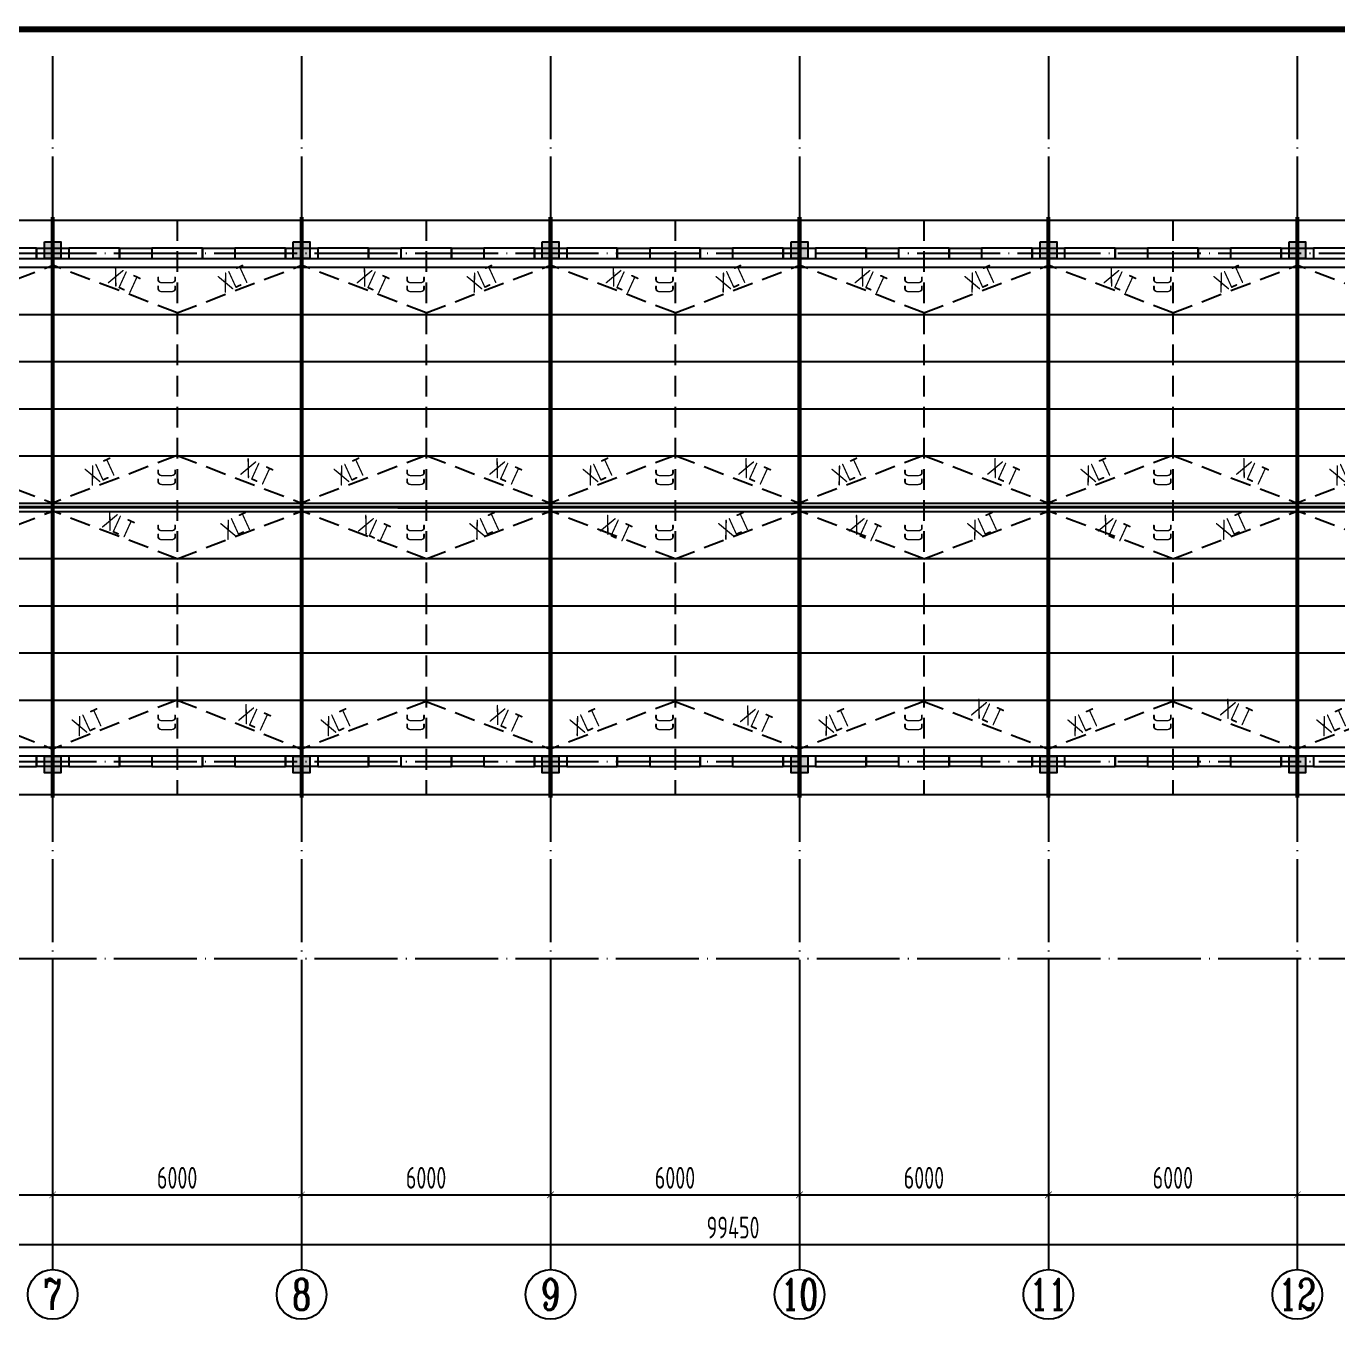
# Model space of a CAD drawing. Extents: x -159214 to 158333, y 7819 to 689505.
# Drawn here: x 70322 to 101934, y 38088 to 69394 of the extents above; entities that cross this region are included whole.
import ezdxf
from ezdxf.enums import TextEntityAlignment as Align

# ---------------------------------------------------------------- set-up
doc = ezdxf.new("R2010")
doc.units = 0
doc.header["$LTSCALE"] = 1000
doc.header["$PDMODE"] = 3
doc.linetypes.add('DASHED', pattern=[0.75, 0.5, -0.25])
doc.linetypes.add('DOTE', pattern=[2.42, 2, -0.2, 0.02, -0.2])
doc.layers.get('0').update_dxf_attribs({"linetype": 'CONTINUOUS'})
doc.layers.get('Defpoints').update_dxf_attribs({"linetype": 'CONTINUOUS'})
for name, color, linetype in [('d-一层结构平面', 4, 'CONTINUOUS'), ('d-檩条布置', 7, 'CONTINUOUS'), ('d-轴线', 7, 'CONTINUOUS'), ('MOUNT', 3, 'CONTINUOUS'), ('PUB_DWGN', 7, 'CONTINUOUS'), ('PUB_TEXT', 7, 'CONTINUOUS'), ('PUB_TITLE', 4, 'CONTINUOUS'), ('邓-AXIS', 1, 'DOTE'), ('邓-AXIS_DIM', 3, 'CONTINUOUS'), ('邓-AXIS_NUM', 7, 'CONTINUOUS'), ('邓-BEAM_BR', 4, 'DASHED'), ('邓-COLU', 7, 'CONTINUOUS'), ('邓-COLU_HATCH', 8, 'CONTINUOUS'), ('邓-DIM', 3, 'CONTINUOUS'), ('邓-STPM_RBEAM_THICK', 3, 'CONTINUOUS'), ('邓-STPM_SBEAM_THICK', 2, 'CONTINUOUS'), ('邓-STWM_PL_THIN', 2, 'CONTINUOUS'), ('邓-STWM_XLT_TNDSH', 6, 'DASHED'), ('邓-STWM_ZLT_TNDSH', 6, 'DASHED'), ('邓-TEXT', 7, 'CONTINUOUS'), ('邓-WALL_BR', 2, 'CONTINUOUS')]:
    doc.layers.add(name, color=color, linetype=linetype)
doc.styles.add('-GBCBIGGBENOR', font='GBENOR.shx', dxfattribs={"bigfont": 'GBCBIG.shx'})
doc.styles.add('HZTXT', font='romans', dxfattribs={"bigfont": 'hztxt'})
doc.styles.add('title_font', font='GBENOR.shx', dxfattribs={"bigfont": 'GBCBIG.shx'})
doc.styles.add('TSSD_Axis', font='complex.shx', dxfattribs={"width": 0.7, "bigfont": 'hztxt.shx'})
doc.styles.add('TSSD_Dimension', font='tssdeng.shx', dxfattribs={"width": 0.7, "bigfont": 'Hztxt.shx'})
doc.styles.add('TSSD_Label', font='tssdeng.shx', dxfattribs={"width": 0.7, "bigfont": 'Hztxt.shx'})
doc.dimstyles.new('TSSD_150_150', dxfattribs={"dimtxt": 525, "dimasz": 150, "dimexe": 150, "dimexo": 375, "dimgap": 150, "dimtad": 1, "dimdec": 0, "dimzin": 0, "dimdsep": 46, "dimtxsty": 'TSSD_Dimension', "dimblk": 'ARCHTICK', "dimblk1": 'ARCHTICK', "dimblk2": 'ARCHTICK', "dimcen": 0, "dimdle": 150, "dimclrt": 7, "dimadec": 0, "dimazin": 0, "dimtfac": 1, "dimtdec": 0, "dimtix": 1, "dimtmove": 2, "dimatfit": 3, "dimfxl": 1, "dimtolj": 1, "dimtzin": 0, "dimarcsym": 0})

# ---------------------------------------------------------------- blocks, each defined once
blk = doc.blocks.new('结构A2+0.5')
at = {"layer": 'PUB_TITLE', "const_width": 150}
blk.add_lwpolyline([(3750, -61500), (132150, -61500), (132150, -1500), (3750, -1500)], close=True, dxfattribs=at)
at = {"layer": 'MOUNT', "color": 4, "style": 'HZTXT'}
blk.add_attdef('00', (130703, -60956), '', height=330, dxfattribs=at)
at = {"layer": 'PUB_DWGN', "style": 'title_font'}
for tag, height, p in [('工程名称1', 900, (127304, -45157)), ('工程名称2', 900, (127304, -46498)), ('图号', 600, (127304, -61007))]:
    blk.add_attdef(tag, text='', height=height, dxfattribs=at).set_placement(p, align=Align.CENTER)
at = {"layer": 'PUB_TEXT', "style": '-GBCBIGGBENOR'}
for tag, height, p in [('图名1', 849, (127304, -51263)), ('图名2', 849, (127373, -52205)), ('日期', 600, (124615, -58935)), ('比例', 600, (129973, -58904))]:
    blk.add_attdef(tag, text='', height=height, dxfattribs=at).set_placement(p, align=Align.CENTER)
blk = doc.blocks.new('ts_axno')
at = {"color": 0, "linetype": 'ByBlock', "lineweight": -2}
blk.add_circle((0, 0), 0.5, dxfattribs=at)
at = {"color": 0, "linetype": 'ByBlock', "lineweight": -2, "style": 'TSSD_Axis', "width": 0.7}
blk.add_attdef('A', text='', height=0.6, dxfattribs=at).set_placement((0, 0), align=Align.MIDDLE_CENTER)
blk = doc.blocks.new('_ArchTick')
at = {"color": 0, "linetype": 'ByBlock', "const_width": 0.1}
blk.add_lwpolyline([(-0.53, -0.53), (0.53, 0.53)], dxfattribs=at)
blk = doc.blocks.new('*D138')
at = {"layer": 'Defpoints', "color": 0}
for p in [(45325, -18500), (51325, -18500), (51325, -22700)]:
    blk.add_point(p, dxfattribs=at)
at = {"layer": '邓-AXIS_DIM', "color": 0, "lineweight": -2}
for p, q in [((45325, -18875), (45325, -22850)), ((51325, -18875), (51325, -22850)), ((45175, -22700), (51475, -22700))]:
    blk.add_line(p, q, dxfattribs=at)
at = {"layer": '邓-AXIS_DIM', "color": 0, "lineweight": -2, "xscale": 150, "yscale": 150, "zscale": 150, "rotation": 180}
blk.add_blockref('_ArchTick', (45325, -22700), dxfattribs=at)
at = {"layer": '邓-AXIS_DIM', "color": 0, "lineweight": -2, "xscale": 150, "yscale": 150, "zscale": 150}
blk.add_blockref('_ArchTick', (51325, -22700), dxfattribs=at)
at = {"layer": '邓-AXIS_DIM', "color": 7, "insert": (48325, -22287.5), "char_height": 525, "attachment_point": 5, "style": 'TSSD_Dimension'}
blk.add_mtext('\\A1;6000', dxfattribs=at)
blk = doc.blocks.new('*D139')
at = {"layer": 'Defpoints', "color": 0}
for p in [(51325, -18500), (57325, -18500), (57325, -22700)]:
    blk.add_point(p, dxfattribs=at)
at = {"layer": '邓-AXIS_DIM', "color": 0, "lineweight": -2}
for p, q in [((51325, -18875), (51325, -22850)), ((57325, -18875), (57325, -22850)), ((51175, -22700), (57475, -22700))]:
    blk.add_line(p, q, dxfattribs=at)
at = {"layer": '邓-AXIS_DIM', "color": 0, "lineweight": -2, "xscale": 150, "yscale": 150, "zscale": 150, "rotation": 180}
blk.add_blockref('_ArchTick', (51325, -22700), dxfattribs=at)
at = {"layer": '邓-AXIS_DIM', "color": 0, "lineweight": -2, "xscale": 150, "yscale": 150, "zscale": 150}
blk.add_blockref('_ArchTick', (57325, -22700), dxfattribs=at)
at = {"layer": '邓-AXIS_DIM', "color": 7, "insert": (54325, -22287.5), "char_height": 525, "attachment_point": 5, "style": 'TSSD_Dimension'}
blk.add_mtext('\\A1;6000', dxfattribs=at)
blk = doc.blocks.new('*D140')
at = {"layer": 'Defpoints', "color": 0}
for p in [(57325, -18500), (63325, -18500), (63325, -22700)]:
    blk.add_point(p, dxfattribs=at)
at = {"layer": '邓-AXIS_DIM', "color": 0, "lineweight": -2}
for p, q in [((57325, -18875), (57325, -22850)), ((63325, -18875), (63325, -22850)), ((57175, -22700), (63475, -22700))]:
    blk.add_line(p, q, dxfattribs=at)
at = {"layer": '邓-AXIS_DIM', "color": 0, "lineweight": -2, "xscale": 150, "yscale": 150, "zscale": 150, "rotation": 180}
blk.add_blockref('_ArchTick', (57325, -22700), dxfattribs=at)
at = {"layer": '邓-AXIS_DIM', "color": 0, "lineweight": -2, "xscale": 150, "yscale": 150, "zscale": 150}
blk.add_blockref('_ArchTick', (63325, -22700), dxfattribs=at)
at = {"layer": '邓-AXIS_DIM', "color": 7, "insert": (60325, -22287.5), "char_height": 525, "attachment_point": 5, "style": 'TSSD_Dimension'}
blk.add_mtext('\\A1;6000', dxfattribs=at)
blk = doc.blocks.new('*D141')
at = {"layer": 'Defpoints', "color": 0}
for p in [(63325, -18500), (69325, -18500), (69325, -22700)]:
    blk.add_point(p, dxfattribs=at)
at = {"layer": '邓-AXIS_DIM', "color": 0, "lineweight": -2}
for p, q in [((63325, -18875), (63325, -22850)), ((69325, -18875), (69325, -22850)), ((63175, -22700), (69475, -22700))]:
    blk.add_line(p, q, dxfattribs=at)
at = {"layer": '邓-AXIS_DIM', "color": 0, "lineweight": -2, "xscale": 150, "yscale": 150, "zscale": 150, "rotation": 180}
blk.add_blockref('_ArchTick', (63325, -22700), dxfattribs=at)
at = {"layer": '邓-AXIS_DIM', "color": 0, "lineweight": -2, "xscale": 150, "yscale": 150, "zscale": 150}
blk.add_blockref('_ArchTick', (69325, -22700), dxfattribs=at)
at = {"layer": '邓-AXIS_DIM', "color": 7, "insert": (66325, -22287.5), "char_height": 525, "attachment_point": 5, "style": 'TSSD_Dimension'}
blk.add_mtext('\\A1;6000', dxfattribs=at)
blk = doc.blocks.new('*D147')
at = {"layer": 'Defpoints', "color": 0}
for p in [(0, -18500), (99450, -18500), (99450, -23900)]:
    blk.add_point(p, dxfattribs=at)
at = {"layer": '邓-AXIS_DIM', "color": 0, "lineweight": -2}
for p, q in [((0, -18875), (0, -24050)), ((99450, -18875), (99450, -24050)), ((-150, -23900), (99600, -23900))]:
    blk.add_line(p, q, dxfattribs=at)
at = {"layer": '邓-AXIS_DIM', "color": 0, "lineweight": -2, "xscale": 150, "yscale": 150, "zscale": 150, "rotation": 180}
blk.add_blockref('_ArchTick', (0, -23900), dxfattribs=at)
at = {"layer": '邓-AXIS_DIM', "color": 0, "lineweight": -2, "xscale": 150, "yscale": 150, "zscale": 150}
blk.add_blockref('_ArchTick', (99450, -23900), dxfattribs=at)
at = {"layer": '邓-AXIS_DIM', "color": 7, "insert": (49725, -23487.5), "char_height": 525, "attachment_point": 5, "style": 'TSSD_Dimension'}
blk.add_mtext('\\A1;99450', dxfattribs=at)
blk = doc.blocks.new('*D157')
at = {"layer": 'Defpoints', "color": 0}
for p in [(27325, -18500), (33325, -18500), (33325, -22700)]:
    blk.add_point(p, dxfattribs=at)
at = {"layer": '邓-AXIS_DIM', "color": 0, "lineweight": -2}
for p, q in [((27325, -18875), (27325, -22850)), ((33325, -18875), (33325, -22850)), ((27175, -22700), (33475, -22700))]:
    blk.add_line(p, q, dxfattribs=at)
at = {"layer": '邓-AXIS_DIM', "color": 0, "lineweight": -2, "xscale": 150, "yscale": 150, "zscale": 150, "rotation": 180}
blk.add_blockref('_ArchTick', (27325, -22700), dxfattribs=at)
at = {"layer": '邓-AXIS_DIM', "color": 0, "lineweight": -2, "xscale": 150, "yscale": 150, "zscale": 150}
blk.add_blockref('_ArchTick', (33325, -22700), dxfattribs=at)
at = {"layer": '邓-AXIS_DIM', "color": 7, "insert": (30325, -22287.5), "char_height": 525, "attachment_point": 5, "style": 'TSSD_Dimension'}
blk.add_mtext('\\A1;6000', dxfattribs=at)
blk = doc.blocks.new('*D158')
at = {"layer": 'Defpoints', "color": 0}
for p in [(33325, -18500), (39325, -18500), (39325, -22700)]:
    blk.add_point(p, dxfattribs=at)
at = {"layer": '邓-AXIS_DIM', "color": 0, "lineweight": -2}
for p, q in [((33325, -18875), (33325, -22850)), ((39325, -18875), (39325, -22850)), ((33175, -22700), (39475, -22700))]:
    blk.add_line(p, q, dxfattribs=at)
at = {"layer": '邓-AXIS_DIM', "color": 0, "lineweight": -2, "xscale": 150, "yscale": 150, "zscale": 150, "rotation": 180}
blk.add_blockref('_ArchTick', (33325, -22700), dxfattribs=at)
at = {"layer": '邓-AXIS_DIM', "color": 0, "lineweight": -2, "xscale": 150, "yscale": 150, "zscale": 150}
blk.add_blockref('_ArchTick', (39325, -22700), dxfattribs=at)
at = {"layer": '邓-AXIS_DIM', "color": 7, "insert": (36325, -22287.5), "char_height": 525, "attachment_point": 5, "style": 'TSSD_Dimension'}
blk.add_mtext('\\A1;6000', dxfattribs=at)
blk = doc.blocks.new('*D159')
at = {"layer": 'Defpoints', "color": 0}
for p in [(39325, -18500), (45325, -18500), (45325, -22700)]:
    blk.add_point(p, dxfattribs=at)
at = {"layer": '邓-AXIS_DIM', "color": 0, "lineweight": -2}
for p, q in [((39325, -18875), (39325, -22850)), ((45325, -18875), (45325, -22850)), ((39175, -22700), (45475, -22700))]:
    blk.add_line(p, q, dxfattribs=at)
at = {"layer": '邓-AXIS_DIM', "color": 0, "lineweight": -2, "xscale": 150, "yscale": 150, "zscale": 150, "rotation": 180}
blk.add_blockref('_ArchTick', (39325, -22700), dxfattribs=at)
at = {"layer": '邓-AXIS_DIM', "color": 0, "lineweight": -2, "xscale": 150, "yscale": 150, "zscale": 150}
blk.add_blockref('_ArchTick', (45325, -22700), dxfattribs=at)
at = {"layer": '邓-AXIS_DIM', "color": 7, "insert": (42325, -22287.5), "char_height": 525, "attachment_point": 5, "style": 'TSSD_Dimension'}
blk.add_mtext('\\A1;6000', dxfattribs=at)
blk = doc.blocks.new('檩条')
at = {"layer": '邓-STWM_PL_THIN'}
for p, q in [((-383, 962), (97317, 962)), ((-383, -175), (97317, -175)), ((-383, -1312), (97317, -1312)), ((-383, -2449), (97317, -2449)), ((-383, -3586), (97317, -3586)), ((-383, -4723), (97317, -4723)), ((-383, -5860), (97317, -5860)), ((-383, -6060), (97317, -6060)), ((-383, -7197), (97317, -7197)), ((-383, -8334), (97317, -8334)), ((-383, -9471), (97317, -9471)), ((-383, -10608), (97317, -10608)), ((-383, -11745), (97317, -11745)), ((-383, -12882), (97317, -12882))]:
    blk.add_line(p, q, dxfattribs=at)
at = {"layer": '邓-STWM_XLT_TNDSH'}
for p, q in [((27567, -1272, 0), (30567, -125, 0)), ((33567, -1272, 0), (30567, -125, 0)), ((33567, -1272, 0), (36567, -125, 0)), ((39567, -1272, 0), (36567, -125, 0)), ((39567, -1272, 0), (42567, -125, 0)), ((45567, -1272, 0), (42567, -125, 0)), ((45567, -1272, 0), (48567, -125, 0)), ((51567, -1272, 0), (48567, -125, 0)), ((51567, -1272, 0), (54567, -125, 0)), ((57567, -1272, 0), (54567, -125, 0)), ((57567, -1272, 0), (60567, -125, 0)), ((63567, -1272, 0), (60567, -125, 0)), ((27567, -4713, 0), (30567, -5860, 0)), ((33567, -4713, 0), (30567, -5860, 0)), ((33567, -4713, 0), (36567, -5860, 0)), ((39567, -4713, 0), (36567, -5860, 0)), ((39567, -4713, 0), (42567, -5860, 0)), ((45567, -4713), (42567, -5860, 0)), ((45567, -4713), (48567, -5860, 0)), ((51567, -4713), (48567, -5860, 0)), ((51567, -4713), (54567, -5860, 0)), ((57567, -4713), (54567, -5860, 0)), ((57567, -4713), (60567, -5860, 0)), ((63567, -4713), (60567, -5860, 0)), ((27567, -7202), (30567, -6055, 0)), ((33567, -7202), (30567, -6055, 0)), ((33567, -7202), (36567, -6055, 0)), ((39567, -7202), (36567, -6055, 0)), ((39567, -7202), (42567, -6055, 0)), ((45567, -7202), (42567, -6055, 0)), ((45567, -7202), (48567, -6055, 0)), ((51567, -7202), (48567, -6055, 0)), ((51567, -7202), (54567, -6055, 0)), ((57567, -7202), (54567, -6055, 0)), ((57567, -7202), (60567, -6055, 0)), ((63567, -7202), (60567, -6055, 0)), ((27567, -10608), (30567, -11790, 0)), ((33567, -10608), (30567, -11790, 0)), ((33567, -10608), (36567, -11790, 0)), ((39567, -10643, 0), (36567, -11790, 0)), ((39567, -10643, 0), (42567, -11790, 0)), ((45567, -10643, 0), (42567, -11790, 0)), ((45567, -10643, 0), (48567, -11790, 0)), ((51567, -10643, 0), (48567, -11790, 0)), ((51567, -10643, 0), (54567, -11790, 0)), ((57567, -10643, 0), (54567, -11790, 0)), ((57567, -10643, 0), (60567, -11790, 0)), ((63567, -10643, 0), (60567, -11790, 0))]:
    blk.add_line(p, q, dxfattribs=at)
at = {"layer": '邓-STWM_ZLT_TNDSH'}
for p, q in [((33567, 962, 0), (33567, -12882, 0)), ((39567, 962, 0), (39567, -12882, 0)), ((45567, 962, 0), (45567, -12882, 0)), ((51567, 962, 0), (51567, -12882, 0)), ((57567, 962, 0), (57567, -12882, 0))]:
    blk.add_line(p, q, dxfattribs=at)
at = {"layer": '邓-TEXT', "style": 'TSSD_Label', "width": 0.7}
for s, rotation, p in [('XLT', 335.4444, (31869, -549, 0)), ('XLT', 24.5556, (34702, -806, 0)), ('XLT', 335.4444, (37869, -549, 0)), ('XLT', 24.5556, (40702, -806, 0)), ('XLT', 335.4444, (43869, -549, 0)), ('XLT', 24.5556, (46702, -806, 0)), ('XLT', 335.4444, (49869, -549, 0)), ('XLT', 24.5556, (52702, -806, 0)), ('XLT', 335.4444, (55869, -549, 0)), ('XLT', 24.5556, (58702, -806, 0)), ('CC', 90, (33540, -810, 0)), ('CC', 90, (39540, -810, 0)), ('CC', 90, (45540, -810, 0)), ('CC', 90, (51540, -810)), ('CC', 90, (57540, -810)), ('XLT', 24.5556, (31498, -5454, 0)), ('CC', 90, (33540, -5460, 0)), ('XLT', 335.4444, (35066, -5163, 0)), ('XLT', 24.5556, (37498, -5454, 0)), ('CC', 90, (39540, -5460, 0)), ('XLT', 335.4444, (41066, -5163, 0)), ('XLT', 24.5556, (43498, -5454, 0)), ('CC', 90, (45540, -5460, 0)), ('XLT', 335.4444, (47066, -5163, 0)), ('XLT', 24.5556, (49498, -5454, 0)), ('CC', 90, (51540, -5460, 0)), ('XLT', 335.4444, (53066, -5163, 0)), ('XLT', 24.5556, (55498, -5454, 0)), ('CC', 90, (57540, -5460, 0)), ('XLT', 335.4444, (59066, -5163, 0)), ('XLT', 24.5556, (61498, -5454, 0)), ('XLT', 335.4444, (31729, -6436, 0)), ('XLT', 24.5556, (34766, -6763, 0)), ('XLT', 335.4444, (37902, -6532, 0)), ('XLT', 24.5556, (40766, -6763, 0)), ('XLT', 335.4444, (43729, -6532, 0)), ('XLT', 24.5556, (46766, -6763, 0)), ('XLT', 335.4444, (49729, -6532, 0)), ('XLT', 24.5556, (52766, -6763, 0)), ('XLT', 335.4444, (55729, -6532, 0)), ('XLT', 24.5556, (58766, -6763, 0)), ('CC', 90, (33540, -6790, 0)), ('CC', 90, (39540, -6790, 0)), ('CC', 90, (45540, -6790, 0)), ('CC', 90, (51540, -6790, 0)), ('CC', 90, (57540, -6790, 0)), ('XLT', 335.4444, (35015, -11094, 0)), ('XLT', 335.4444, (41074, -11116, 0)), ('XLT', 335.4444, (47107, -11129, 0)), ('XLT', 335.4444, (52678, -10965, 0)), ('XLT', 335.4444, (58678, -10965, 0)), ('XLT', 24.5556, (31184, -11497, 0)), ('CC', 90, (33540, -11368, 0)), ('XLT', 24.5556, (37184, -11497, 0)), ('CC', 90, (39540, -11368, 0)), ('XLT', 24.5556, (43184, -11497, 0)), ('CC', 90, (45540, -11368, 0)), ('XLT', 24.5556, (49184, -11497, 0)), ('CC', 90, (51540, -11368, 0)), ('XLT', 24.5556, (55184, -11497, 0)), ('CC', 90, (57540, -11368, 0)), ('XLT', 24.5556, (61184, -11497, 0))]:
    blk.add_text(s, height=450, rotation=rotation, dxfattribs=at).set_placement(p)
blk = doc.blocks.new('钢梁')
at = {"layer": '邓-STPM_RBEAM_THICK', "const_width": 100, "elevation": 0}
for points in [[(33325, -875), (33325, -14875)], [(39325, -875), (39325, -14875)], [(45325, -875), (45325, -14875)], [(51325, -875), (51325, -14875)], [(57325, -875), (57325, -14875)], [(63325, -875), (63325, -14875)]]:
    blk.add_lwpolyline(points, dxfattribs=at)
at = {"layer": '邓-STPM_SBEAM_THICK', "const_width": 75}
for points in [[(27325, -7872), (33325, -7872)], [(33325, -7872), (39325, -7872)], [(39325, -7872), (45325, -7875)], [(45325, -7872), (51325, -7872)], [(51325, -7872), (57325, -7872)], [(57325, -7872), (63325, -7872)], [(63325, -7872), (69325, -7872)]]:
    blk.add_lwpolyline(points, dxfattribs=at)
blk = doc.blocks.new('Ts_Dk')
at = {"color": 0, "linetype": 'DASHED'}
for p, q in [((0.5, 0.5), (-0.5, 0.5)), ((-0.5, -0.5), (0.5, -0.5))]:
    blk.add_line(p, q, dxfattribs=at)
at = {"color": 0, "linetype": 'ByBlock'}
for p, q in [((-0.5, 0.5), (-0.5, -0.5)), ((0.5, -0.5), (0.5, 0.5))]:
    blk.add_line(p, q, dxfattribs=at)
at = {"color": 0, "linetype": 'ByBlock', "width": 0.7}
blk.add_attdef('DK', text='', height=0.01, dxfattribs=at).set_placement((0, 1.5), align=Align.BOTTOM_CENTER)
blk = doc.blocks.new('蛋种鸡舍一层结构')
at = {"layer": '邓-COLU_HATCH'}
for points in [[(33125, 275), (33525, 275), (33525, -125), (33125, -125)], [(39125, 275), (39525, 275), (39525, -125), (39125, -125)], [(45125, 275), (45525, 275), (45525, -125), (45125, -125)], [(51125, 275), (51525, 275), (51525, -125), (51125, -125)], [(57125, 275), (57525, 275), (57525, -125), (57125, -125)], [(63125, 275), (63525, 275), (63525, -125), (63125, -125)], [(33125, -12125), (33525, -12125), (33525, -12525), (33125, -12525)], [(39125, -12125), (39525, -12125), (39525, -12525), (39125, -12525)], [(45125, -12125), (45525, -12125), (45525, -12525), (45125, -12525)], [(51125, -12125), (51525, -12125), (51525, -12525), (51125, -12525)], [(57125, -12125), (57525, -12125), (57525, -12525), (57125, -12525)], [(63125, -12125), (63525, -12125), (63525, -12525), (63125, -12525)]]:
    blk.add_hatch(color=256, dxfattribs=at).paths.add_polyline_path(points)
at = {"layer": '邓-COLU'}
for points in [[(33125, 275), (33525, 275), (33525, -125), (33125, -125)], [(39125, 275), (39525, 275), (39525, -125), (39125, -125)], [(45125, 275), (45525, 275), (45525, -125), (45125, -125)], [(51125, 275), (51525, 275), (51525, -125), (51125, -125)], [(57125, 275), (57525, 275), (57525, -125), (57125, -125)], [(63125, 275), (63525, 275), (63525, -125), (63125, -125)], [(33125, -12125), (33525, -12125), (33525, -12525), (33125, -12525)], [(39125, -12125), (39525, -12125), (39525, -12525), (39125, -12525)], [(45125, -12125), (45525, -12125), (45525, -12525), (45125, -12525)], [(51125, -12125), (51525, -12125), (51525, -12525), (51125, -12525)], [(57125, -12125), (57525, -12125), (57525, -12525), (57125, -12525)], [(63125, -12125), (63525, -12125), (63525, -12525), (63125, -12525)]]:
    blk.add_lwpolyline(points, close=True, dxfattribs=at)
blk = doc.blocks.new('6.8米墙体')
at = {"layer": '邓-WALL_BR'}
for p, q in [((32935, -1630), (32935, -1880)), ((32935, -1630), (33715, -1630)), ((32935, -1880), (33715, -1880)), ((33715, -1630), (33715, -1880)), ((34935, -1630), (34935, -1880)), ((34935, -1630), (35715, -1630)), ((34935, -1880), (35715, -1880)), ((35715, -1630), (35715, -1880)), ((36935, -1630), (36935, -1880)), ((36935, -1630), (37715, -1630)), ((36935, -1880), (37715, -1880)), ((37715, -1630), (37715, -1880)), ((38935, -1630), (38935, -1880)), ((38935, -1630), (39715, -1630)), ((38935, -1880), (39715, -1880)), ((39715, -1630), (39715, -1880)), ((40935, -1630), (40935, -1880)), ((40935, -1630), (41715, -1630)), ((40935, -1880), (41715, -1880)), ((41715, -1630), (41715, -1880)), ((42935, -1630), (42935, -1880)), ((42935, -1630), (43715, -1630)), ((42935, -1880), (43715, -1880)), ((43715, -1630), (43715, -1880)), ((44935, -1630), (44935, -1880)), ((44935, -1630), (45715, -1630)), ((44935, -1880), (45715, -1880)), ((45715, -1630), (45715, -1880)), ((46935, -1630), (46935, -1880)), ((46935, -1630), (47715, -1630)), ((46935, -1880), (47715, -1880)), ((47715, -1630), (47715, -1880)), ((48935, -1630), (48935, -1880)), ((48935, -1630), (49715, -1630)), ((48935, -1880), (49715, -1880)), ((49715, -1630), (49715, -1880)), ((50935, -1630), (50935, -1880)), ((50935, -1630), (51715, -1630)), ((50935, -1880), (51715, -1880)), ((51715, -1630), (51715, -1880)), ((52935, -1630), (52935, -1880)), ((52935, -1630), (53715, -1630)), ((52935, -1880), (53715, -1880)), ((53715, -1630), (53715, -1880)), ((54935, -1630), (54935, -1880)), ((54935, -1630), (55715, -1630)), ((54935, -1880), (55715, -1880)), ((55715, -1630), (55715, -1880)), ((56935, -1630), (56935, -1880)), ((56935, -1630), (57715, -1630)), ((56935, -1880), (57715, -1880)), ((57715, -1630), (57715, -1880)), ((58935, -1630), (58935, -1880)), ((58935, -1630), (59715, -1630)), ((58935, -1880), (59715, -1880)), ((59715, -1630), (59715, -1880)), ((60935, -1630), (60935, -1880)), ((60935, -1630), (61715, -1630)), ((60935, -1880), (61715, -1880)), ((61715, -1630), (61715, -1880)), ((62935, -1630), (62935, -1880)), ((62935, -1630), (63715, -1630)), ((62935, -1880), (63715, -1880)), ((63715, -1630), (63715, -1880)), ((32935, -13880), (32935, -14130)), ((33715, -13880), (32935, -13880)), ((33715, -13880), (33715, -14130)), ((34935, -13880), (34935, -14130)), ((35715, -13880), (34935, -13880)), ((35715, -13880), (35715, -14130)), ((36935, -13880), (36935, -14130)), ((37715, -13880), (36935, -13880)), ((37715, -13880), (37715, -14130)), ((38935, -13880), (38935, -14130)), ((39715, -13880), (38935, -13880)), ((39715, -13880), (39715, -14130)), ((40935, -13880), (40935, -14130)), ((41715, -13880), (40935, -13880)), ((41715, -13880), (41715, -14130)), ((42935, -13880), (42935, -14130)), ((43715, -13880), (42935, -13880)), ((43715, -13880), (43715, -14130)), ((44935, -13880), (44935, -14130)), ((45715, -13880), (44935, -13880)), ((45715, -13880), (45715, -14130)), ((46935, -13880), (46935, -14130)), ((47715, -13880), (46935, -13880)), ((47715, -13880), (47715, -14130)), ((48935, -13880), (48935, -14130)), ((49715, -13880), (48935, -13880)), ((49715, -13880), (49715, -14130)), ((50935, -13880), (50935, -14130)), ((51715, -13880), (50935, -13880)), ((51715, -13880), (51715, -14130)), ((52935, -13880), (52935, -14130)), ((53715, -13880), (52935, -13880)), ((53715, -13880), (53715, -14130)), ((54935, -13880), (54935, -14130)), ((55715, -13880), (54935, -13880)), ((55715, -13880), (55715, -14130)), ((56935, -13880), (56935, -14130)), ((57715, -13880), (56935, -13880)), ((57715, -13880), (57715, -14130)), ((58935, -13880), (58935, -14130)), ((59715, -13880), (58935, -13880)), ((59715, -13880), (59715, -14130)), ((60935, -13880), (60935, -14130)), ((61715, -13880), (60935, -13880)), ((61715, -13880), (61715, -14130)), ((62935, -13880), (62935, -14130)), ((63715, -13880), (62935, -13880)), ((63715, -13880), (63715, -14130)), ((33715, -14130), (32935, -14130)), ((35715, -14130), (34935, -14130)), ((37715, -14130), (36935, -14130)), ((39715, -14130), (38935, -14130)), ((41715, -14130), (40935, -14130)), ((43715, -14130), (42935, -14130)), ((45715, -14130), (44935, -14130)), ((47715, -14130), (46935, -14130)), ((49715, -14130), (48935, -14130)), ((51715, -14130), (50935, -14130)), ((53715, -14130), (52935, -14130)), ((55715, -14130), (54935, -14130)), ((57715, -14130), (56935, -14130)), ((59715, -14130), (58935, -14130)), ((61715, -14130), (60935, -14130)), ((63715, -14130), (62935, -14130))]:
    blk.add_line(p, q, dxfattribs=at)
at = {"layer": 'd-一层结构平面'}
blk.add_blockref('蛋种鸡舍一层结构', (0, -1755), dxfattribs=at)
at = {"layer": '邓-BEAM_BR', "xscale": 1220, "yscale": 250, "zscale": 1220}
for p in [(32325, -1755), (34325, -1755), (36325, -1755), (38325, -1755), (40325, -1755), (42325, -1755), (44325, -1755), (46325, -1755), (48325, -1755), (50325, -1755), (52325, -1755), (54325, -1755), (56325, -1755), (58325, -1755), (60325, -1755), (62325, -1755), (64325, -1755), (32325, -14005), (34325, -14005), (36325, -14005), (38325, -14005), (40325, -14005), (42325, -14005), (44325, -14005), (46325, -14005), (48325, -14005), (50325, -14005), (52325, -14005), (54325, -14005), (56325, -14005), (58325, -14005), (60325, -14005), (62325, -14005), (64325, -14005)]:
    blk.add_blockref('Ts_Dk', p, dxfattribs=at)
blk = doc.blocks.new('办公附属轴线')
at = {"layer": '邓-AXIS'}
for p, q in [((33325, 4750, 0), (33325, -18500, 0)), ((39325, 4750, 0), (39325, -18500, 0)), ((45325, 4750, 0), (45325, -18500, 0)), ((51325, 4750, 0), (51325, -18500, 0)), ((57325, 4750, 0), (57325, -18500, 0)), ((63325, 4750, 0), (63325, -18500, 0)), ((-1500, 0), (100950, 0)), ((-1500, -12250), (100950, -12250)), ((-1500, -17000), (100950, -17000))]:
    blk.add_line(p, q, dxfattribs=at)
at = {"layer": '邓-AXIS_NUM'}
for p, q in [((33325, -18500), (33325, -24500)), ((39325, -18500), (39325, -24500)), ((45325, -18500), (45325, -24500)), ((51325, -18500), (51325, -24500)), ((57325, -18500), (57325, -24500)), ((63325, -18500), (63325, -24500))]:
    blk.add_line(p, q, dxfattribs=at)
ref = blk.add_blockref('ts_axno', (33325, -25100), dxfattribs=dict(at, xscale=1200, yscale=1200, zscale=1200))
ref.add_attrib('7', '7', dxfattribs={"height": 750, "style": 'TSSD_Axis', "width": 0.7}).set_placement((33325, -25100), align=Align.MIDDLE_CENTER)
ref = blk.add_blockref('ts_axno', (39325, -25100), dxfattribs=dict(at, xscale=1200, yscale=1200, zscale=1200))
ref.add_attrib('8', '8', dxfattribs={"height": 750, "style": 'TSSD_Axis', "width": 0.7}).set_placement((39325, -25100), align=Align.MIDDLE_CENTER)
ref = blk.add_blockref('ts_axno', (45325, -25100), dxfattribs=dict(at, xscale=1200, yscale=1200, zscale=1200))
ref.add_attrib('9', '9', dxfattribs={"height": 750, "style": 'TSSD_Axis', "width": 0.7}).set_placement((45325, -25100), align=Align.MIDDLE_CENTER)
ref = blk.add_blockref('ts_axno', (51325, -25100), dxfattribs=dict(at, xscale=1200, yscale=1200, zscale=1200))
ref.add_attrib('10', '10', dxfattribs={"height": 750, "style": 'TSSD_Axis', "width": 0.7}).set_placement((51325, -25100), align=Align.MIDDLE_CENTER)
ref = blk.add_blockref('ts_axno', (57325, -25100), dxfattribs=dict(at, xscale=1200, yscale=1200, zscale=1200))
ref.add_attrib('11', '11', dxfattribs={"height": 750, "style": 'TSSD_Axis', "width": 0.7}).set_placement((57325, -25100), align=Align.MIDDLE_CENTER)
ref = blk.add_blockref('ts_axno', (63325, -25100), dxfattribs=dict(at, xscale=1200, yscale=1200, zscale=1200))
ref.add_attrib('12', '12', dxfattribs={"height": 750, "style": 'TSSD_Axis', "width": 0.7}).set_placement((63325, -25100), align=Align.MIDDLE_CENTER)
at = {"layer": '邓-AXIS_DIM'}
for base, p1, p2, picture, middle in [((99450, -23900), (0, -18500), (99450, -18500), '*D147', (49725, -23487.5)), ((33325, -22700), (27325, -18500), (33325, -18500), '*D157', (30325, -22287.5)), ((39325, -22700), (33325, -18500), (39325, -18500), '*D158', (36325, -22287.5)), ((45325, -22700), (39325, -18500), (45325, -18500), '*D159', (42325, -22287.5)), ((51325, -22700), (45325, -18500), (51325, -18500), '*D138', (48325, -22287.5)), ((57325, -22700), (51325, -18500), (57325, -18500), '*D139', (54325, -22287.5)), ((63325, -22700), (57325, -18500), (63325, -18500), '*D140', (60325, -22287.5)), ((69325, -22700), (63325, -18500), (69325, -18500), '*D141', (66325, -22287.5))]:
    dim = blk.add_linear_dim(base=base, p1=p1, p2=p2, angle=180, dimstyle='TSSD_150_150', dxfattribs=at)
    dim.commit()
    dim.dimension.update_dxf_attribs({"geometry": picture, "text_midpoint": middle})

msp = doc.modelspace()

# ---------------------------------------------------------------- block references
at = {"layer": 'd-檩条布置'}
msp.add_blockref('檩条', (40392.1, 63757.2, 0), dxfattribs=at)
at = {"layer": 'd-轴线'}
msp.add_blockref('办公附属轴线', (37633.7, 63919.7, 0), dxfattribs=at)
at = {"layer": '邓-COLU_HATCH'}
msp.add_blockref('钢梁', (37633.7, 65669.7, 0), dxfattribs=at)
at = {"layer": '邓-DIM'}
for name, p in [('结构A2+0.5', (24682.6, 70818.8)), ('6.8米墙体', (37633.7, 65674.7, 0))]:
    msp.add_blockref(name, p, dxfattribs=at)

doc.saveas('drawing.dxf')
